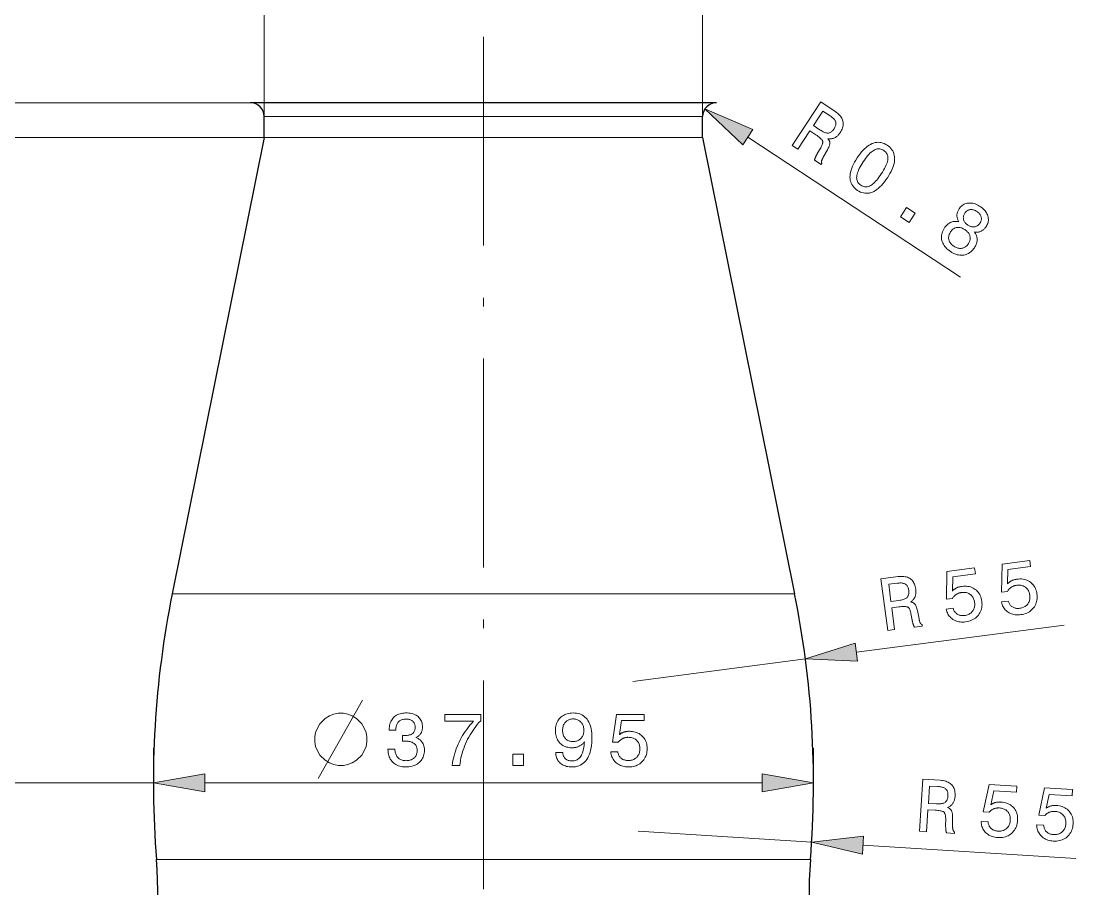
# Model space of a CAD drawing. Extents: x 0 to 297, y 0 to 420.
# Drawn here: x 82.1 to 142.7, y 329.7 to 379.6 of the extents above; entities that cross this region are included whole.
import ezdxf

# ---------------------------------------------------------------- set-up
doc = ezdxf.new("R2010")
doc.units = 0
doc.linetypes.add('DASHDOT', pattern=[18.5, 12, -3, 0.5, -3])

msp = doc.modelspace()

# ---------------------------------------------------------------- linework, layer by layer
at = {"color": 7, "lineweight": 13, "ltscale": 0.454398}
for p, q in [((96.057, 374.108), (96.057, 392.284)), ((121.257, 374.108), (121.257, 392.284))]:
    msp.add_line(p, q, dxfattribs=at)
at = {"color": 7, "linetype": 'DASHDOT', "lineweight": 13}
msp.add_line((108.657, 378.695), (108.657, 150.381), dxfattribs=at)
at = {"color": 7, "lineweight": 13}
for p, q in [((95.257, 374.908), (29.063, 374.908)), ((95.257, 374.908), (39.595, 374.908)), ((95.257, 374.908), (49.853, 374.908)), ((119.714, 374.108), (96.057, 374.108)), ((96.057, 372.908), (49.853, 372.908)), ((119.714, 372.908), (96.057, 372.908)), ((124.356, 346.682), (90.767, 346.682)), ((89.682, 335.808), (39.595, 335.808)), ((92.636, 335.81), (124.677, 335.81)), ((125.154, 331.4), (89.859, 331.4))]:
    msp.add_line(p, q, dxfattribs=at)
at = {"color": 7, "lineweight": 30}
for p, q in [((122.057, 374.908), (95.257, 374.908)), ((96.057, 372.908), (90.767, 346.682)), ((121.257, 372.908), (126.546, 346.682))]:
    msp.add_line(p, q, dxfattribs=at)
at = {"color": 7, "lineweight": 30, "ltscale": 0.03}
for p, q in [((96.057, 372.908), (96.057, 374.108)), ((121.257, 372.908), (121.257, 374.108))]:
    msp.add_line(p, q, dxfattribs=at)
at = {"color": 7, "lineweight": 13, "ltscale": 0.038561}
for p, q in [((121.257, 374.108), (119.714, 374.108)), ((121.257, 372.908), (119.714, 372.908))]:
    msp.add_line(p, q, dxfattribs=at)
at = {"color": 7, "lineweight": 13, "ltscale": 0.366083}
msp.add_line((123.856, 372.923), (136.087, 364.871), dxfattribs=at)
at = {"color": 7, "lineweight": 13, "ltscale": 0.054749}
msp.add_line((126.546, 346.682), (124.356, 346.682), dxfattribs=at)
at = {"color": 7, "lineweight": 13, "ltscale": 0.301139}
msp.add_line((130.097, 343.321), (142.041, 344.883), dxfattribs=at)
at = {"color": 7, "lineweight": 13, "ltscale": 0.25}
for p, q in [((117.252, 341.642), (127.168, 342.938)), ((117.546, 333.029), (127.527, 332.411))]:
    msp.add_line(p, q, dxfattribs=at)
at = {"color": 7, "lineweight": 13, "ltscale": 0.050047}
for p, q in [((89.682, 335.808), (89.682, 337.81)), ((127.632, 335.808), (127.632, 337.81))]:
    msp.add_line(p, q, dxfattribs=at)
at = {"color": 7, "lineweight": 13, "ltscale": 0.306614}
msp.add_line((130.476, 332.228), (142.717, 331.471), dxfattribs=at)
at = {"color": 7, "lineweight": 13, "ltscale": 0.05753}
msp.add_line((127.455, 331.4), (125.154, 331.4), dxfattribs=at)
at = {"color": 7, "lineweight": 13}
for points in [[(126.397, 372.448), (128.044, 374.951), (128.88, 374.4), (128.951, 374.351), (129.016, 374.3), (129.076, 374.248), (129.129, 374.195), (129.176, 374.14), (129.217, 374.084), (129.253, 374.027), (129.282, 373.968), (129.306, 373.908), (129.324, 373.847), (129.335, 373.784), (129.341, 373.721), (129.341, 373.657), (129.334, 373.593), (129.322, 373.527), (129.303, 373.461), (129.278, 373.394), (129.248, 373.326), (129.211, 373.258), (129.168, 373.188), (129.14, 373.148), (129.112, 373.111), (129.083, 373.075), (129.053, 373.042), (129.022, 373.012), (128.99, 372.984), (128.958, 372.958), (128.924, 372.934), (128.89, 372.913), (128.855, 372.895), (128.819, 372.878), (128.782, 372.864), (128.745, 372.853), (128.707, 372.844), (128.668, 372.837), (128.629, 372.833), (128.589, 372.831), (128.548, 372.831), (128.506, 372.834), (128.464, 372.839), (128.484, 372.813), (128.503, 372.786), (128.519, 372.76), (128.534, 372.733), (128.546, 372.707), (128.555, 372.68), (128.563, 372.654), (128.568, 372.627), (128.571, 372.601), (128.572, 372.575), (128.571, 372.547), (128.566, 372.518), (128.559, 372.486), (128.55, 372.451), (128.537, 372.415), (128.522, 372.376), (128.504, 372.336), (128.483, 372.293), (128.46, 372.247), (128.434, 372.2), (128.193, 371.776), (128.178, 371.749), (128.164, 371.723), (128.151, 371.698), (128.14, 371.675), (128.13, 371.653), (128.121, 371.632), (128.114, 371.612), (128.107, 371.594), (128.102, 371.576), (128.099, 371.56), (128.096, 371.545), (128.094, 371.529), (128.093, 371.514), (128.093, 371.5), (128.095, 371.485), (128.097, 371.471), (128.1, 371.457), (128.104, 371.443), (128.109, 371.429), (128.115, 371.416), (128.069, 371.347), (127.691, 371.596), (127.692, 371.608), (127.693, 371.62), (127.695, 371.633), (127.698, 371.647), (127.702, 371.662), (127.706, 371.677), (127.711, 371.693), (127.717, 371.709), (127.723, 371.727), (127.73, 371.745), (127.738, 371.763), (127.747, 371.783), (127.757, 371.804), (127.767, 371.826), (127.779, 371.849), (127.791, 371.873), (127.804, 371.898), (127.818, 371.924), (127.833, 371.951), (127.849, 371.979), (128.045, 372.315), (128.073, 372.364), (128.096, 372.411), (128.117, 372.456), (128.133, 372.498), (128.146, 372.538), (128.155, 372.575), (128.16, 372.61), (128.162, 372.642), (128.16, 372.672), (128.155, 372.699), (128.144, 372.727), (128.127, 372.756), (128.104, 372.787), (128.075, 372.82), (128.04, 372.855), (127.998, 372.892), (127.95, 372.93), (127.896, 372.971), (127.836, 373.014), (127.77, 373.059), (127.427, 373.285), (126.731, 372.228)], [(124.143, 373.359), (121.389, 374.548), (123.57, 372.488)], [(128.585, 374.155), (128.177, 374.424), (127.628, 373.591), (128.014, 373.337), (128.072, 373.301), (128.127, 373.268), (128.18, 373.24), (128.231, 373.217), (128.28, 373.197), (128.326, 373.182), (128.37, 373.171), (128.412, 373.164), (128.451, 373.162), (128.488, 373.164), (128.524, 373.17), (128.559, 373.18), (128.593, 373.195), (128.627, 373.213), (128.66, 373.236), (128.693, 373.262), (128.725, 373.293), (128.756, 373.328), (128.786, 373.367), (128.816, 373.41), (128.844, 373.453), (128.867, 373.496), (128.886, 373.538), (128.902, 373.579), (128.913, 373.619), (128.921, 373.658), (128.924, 373.695), (128.924, 373.732), (128.92, 373.768), (128.911, 373.803), (128.899, 373.837), (128.882, 373.872), (128.86, 373.906), (128.834, 373.941), (128.804, 373.977), (128.769, 374.012), (128.73, 374.047), (128.686, 374.083), (128.638, 374.119)], [(130.142, 371.734), (130.226, 371.857), (130.311, 371.97), (130.395, 372.075), (130.481, 372.171), (130.566, 372.257), (130.652, 372.335), (130.739, 372.404), (130.826, 372.463), (130.913, 372.514), (131.001, 372.556), (131.089, 372.588), (131.177, 372.611), (131.264, 372.625), (131.351, 372.63), (131.438, 372.625), (131.524, 372.611), (131.61, 372.588), (131.696, 372.555), (131.781, 372.513), (131.866, 372.462), (131.947, 372.404), (132.02, 372.342), (132.084, 372.276), (132.14, 372.206), (132.188, 372.132), (132.226, 372.055), (132.257, 371.974), (132.278, 371.889), (132.292, 371.8), (132.296, 371.707), (132.293, 371.61), (132.28, 371.511), (132.26, 371.408), (132.23, 371.301), (132.193, 371.191), (132.146, 371.078), (132.092, 370.962), (132.029, 370.842), (131.957, 370.719), (131.877, 370.592), (131.792, 370.469), (131.708, 370.355), (131.623, 370.25), (131.538, 370.154), (131.452, 370.067), (131.367, 369.989), (131.281, 369.921), (131.194, 369.861), (131.108, 369.811), (131.021, 369.77), (130.934, 369.738), (130.847, 369.715), (130.761, 369.702), (130.674, 369.698), (130.588, 369.703), (130.502, 369.717), (130.416, 369.741), (130.33, 369.774), (130.244, 369.817), (130.158, 369.868), (130.078, 369.926), (130.005, 369.988), (129.941, 370.054), (129.886, 370.123), (129.839, 370.197), (129.8, 370.274), (129.77, 370.355), (129.748, 370.441), (129.734, 370.53), (129.729, 370.623), (129.732, 370.72), (129.744, 370.82), (129.764, 370.923), (129.793, 371.029), (129.83, 371.138), (129.875, 371.251), (129.929, 371.367), (129.992, 371.486), (130.063, 371.609)], [(130.487, 371.507), (130.422, 371.405), (130.363, 371.308), (130.311, 371.214), (130.264, 371.124), (130.224, 371.038), (130.19, 370.955), (130.162, 370.877), (130.14, 370.803), (130.125, 370.732), (130.115, 370.665), (130.112, 370.602), (130.115, 370.542), (130.123, 370.484), (130.138, 370.43), (130.159, 370.378), (130.186, 370.329), (130.219, 370.284), (130.257, 370.241), (130.302, 370.201), (130.353, 370.164), (130.407, 370.132), (130.462, 370.106), (130.517, 370.087), (130.572, 370.075), (130.627, 370.069), (130.682, 370.07), (130.737, 370.078), (130.793, 370.093), (130.849, 370.114), (130.905, 370.142), (130.962, 370.176), (131.02, 370.219), (131.079, 370.268), (131.14, 370.325), (131.201, 370.389), (131.265, 370.461), (131.329, 370.54), (131.395, 370.626), (131.462, 370.72), (131.53, 370.821), (131.596, 370.923), (131.656, 371.022), (131.709, 371.117), (131.756, 371.207), (131.797, 371.294), (131.832, 371.376), (131.86, 371.455), (131.882, 371.529), (131.898, 371.599), (131.908, 371.665), (131.911, 371.727), (131.909, 371.787), (131.9, 371.844), (131.885, 371.898), (131.864, 371.949), (131.837, 371.997), (131.804, 372.043), (131.765, 372.086), (131.72, 372.126), (131.669, 372.163), (131.615, 372.195), (131.561, 372.22), (131.506, 372.239), (131.451, 372.251), (131.396, 372.257), (131.34, 372.255), (131.284, 372.247), (131.228, 372.233), (131.171, 372.211), (131.114, 372.183), (131.057, 372.148), (130.998, 372.106), (130.938, 372.056), (130.877, 372), (130.815, 371.936), (130.752, 371.864), (130.688, 371.786), (130.622, 371.7), (130.555, 371.607)], [(132.629, 368.345), (132.982, 368.882), (133.481, 368.554), (133.127, 368.017)], [(135.989, 368.067), (135.967, 368.103), (135.948, 368.14), (135.93, 368.177), (135.916, 368.214), (135.903, 368.251), (135.893, 368.288), (135.885, 368.325), (135.88, 368.362), (135.877, 368.399), (135.876, 368.436), (135.878, 368.473), (135.883, 368.51), (135.889, 368.547), (135.898, 368.585), (135.91, 368.622), (135.924, 368.66), (135.941, 368.697), (135.96, 368.735), (135.981, 368.773), (136.005, 368.811), (136.044, 368.866), (136.086, 368.916), (136.131, 368.961), (136.179, 369.001), (136.23, 369.036), (136.284, 369.066), (136.34, 369.091), (136.4, 369.111), (136.462, 369.126), (136.528, 369.136), (136.595, 369.14), (136.662, 369.14), (136.729, 369.134), (136.797, 369.123), (136.865, 369.107), (136.933, 369.085), (137.001, 369.058), (137.07, 369.026), (137.139, 368.988), (137.208, 368.945), (137.276, 368.898), (137.338, 368.849), (137.395, 368.799), (137.447, 368.747), (137.494, 368.693), (137.536, 368.637), (137.573, 368.579), (137.604, 368.519), (137.631, 368.458), (137.653, 368.395), (137.669, 368.331), (137.68, 368.268), (137.685, 368.206), (137.684, 368.144), (137.677, 368.083), (137.665, 368.022), (137.647, 367.963), (137.624, 367.903), (137.594, 367.845), (137.56, 367.787), (137.534, 367.75), (137.507, 367.715), (137.48, 367.682), (137.452, 367.652), (137.423, 367.624), (137.393, 367.598), (137.363, 367.575), (137.331, 367.554), (137.299, 367.535), (137.266, 367.518), (137.233, 367.504), (137.198, 367.492), (137.162, 367.482), (137.125, 367.475), (137.087, 367.47), (137.049, 367.467), (137.009, 367.466), (136.968, 367.468), (136.926, 367.471), (136.884, 367.478), (136.913, 367.435), (136.939, 367.392), (136.963, 367.348), (136.983, 367.305), (137, 367.26), (137.014, 367.216), (137.024, 367.171), (137.032, 367.126), (137.037, 367.081), (137.038, 367.035), (137.036, 366.989), (137.032, 366.943), (137.024, 366.897), (137.013, 366.851), (136.999, 366.805), (136.982, 366.759), (136.962, 366.713), (136.939, 366.666), (136.913, 366.62), (136.884, 366.574), (136.835, 366.504), (136.784, 366.441), (136.729, 366.384), (136.672, 366.333), (136.612, 366.288), (136.55, 366.248), (136.484, 366.215), (136.416, 366.188), (136.345, 366.167), (136.272, 366.151), (136.197, 366.142), (136.121, 366.14), (136.045, 366.144), (135.969, 366.154), (135.892, 366.171), (135.814, 366.194), (135.737, 366.224), (135.658, 366.26), (135.58, 366.302), (135.501, 366.351), (135.425, 366.404), (135.355, 366.46), (135.291, 366.517), (135.233, 366.577), (135.181, 366.639), (135.135, 366.703), (135.096, 366.769), (135.062, 366.837), (135.035, 366.907), (135.014, 366.98), (134.999, 367.053), (134.99, 367.127), (134.989, 367.2), (134.993, 367.273), (135.005, 367.346), (135.023, 367.419), (135.047, 367.491), (135.078, 367.564), (135.116, 367.636), (135.16, 367.709), (135.191, 367.754), (135.224, 367.796), (135.257, 367.835), (135.292, 367.872), (135.328, 367.906), (135.365, 367.937), (135.403, 367.965), (135.442, 367.99), (135.482, 368.013), (135.524, 368.032), (135.566, 368.049), (135.609, 368.063), (135.654, 368.074), (135.699, 368.082), (135.745, 368.086), (135.792, 368.088), (135.84, 368.087), (135.889, 368.083), (135.939, 368.076)], [(136.33, 368.557), (136.308, 368.521), (136.289, 368.485), (136.273, 368.448), (136.261, 368.412), (136.253, 368.375), (136.247, 368.338), (136.245, 368.301), (136.246, 368.264), (136.251, 368.227), (136.258, 368.19), (136.269, 368.153), (136.283, 368.117), (136.3, 368.082), (136.32, 368.049), (136.343, 368.017), (136.369, 367.986), (136.398, 367.956), (136.43, 367.927), (136.465, 367.899), (136.502, 367.872), (136.542, 367.848), (136.582, 367.827), (136.621, 367.808), (136.66, 367.794), (136.699, 367.782), (136.738, 367.774), (136.777, 367.768), (136.816, 367.766), (136.854, 367.768), (136.892, 367.772), (136.93, 367.78), (136.966, 367.791), (137, 367.804), (137.033, 367.821), (137.065, 367.84), (137.095, 367.863), (137.124, 367.888), (137.151, 367.917), (137.177, 367.948), (137.201, 367.983), (137.223, 368.019), (137.242, 368.055), (137.257, 368.091), (137.269, 368.127), (137.278, 368.162), (137.283, 368.198), (137.285, 368.234), (137.284, 368.27), (137.279, 368.306), (137.271, 368.342), (137.26, 368.377), (137.245, 368.412), (137.228, 368.446), (137.207, 368.478), (137.184, 368.51), (137.157, 368.541), (137.127, 368.571), (137.094, 368.6), (137.058, 368.629), (137.018, 368.656), (136.978, 368.681), (136.938, 368.703), (136.898, 368.722), (136.859, 368.737), (136.82, 368.749), (136.782, 368.758), (136.744, 368.764), (136.706, 368.767), (136.669, 368.767), (136.632, 368.763), (136.596, 368.756), (136.561, 368.746), (136.527, 368.733), (136.495, 368.717), (136.464, 368.698), (136.435, 368.676), (136.406, 368.651), (136.379, 368.622), (136.354, 368.591)], [(135.512, 367.487), (135.484, 367.441), (135.46, 367.396), (135.44, 367.35), (135.423, 367.305), (135.411, 367.26), (135.403, 367.214), (135.4, 367.169), (135.4, 367.124), (135.404, 367.079), (135.412, 367.034), (135.424, 366.99), (135.44, 366.947), (135.459, 366.906), (135.482, 366.866), (135.509, 366.827), (135.54, 366.79), (135.574, 366.754), (135.613, 366.719), (135.655, 366.686), (135.7, 366.654), (135.748, 366.624), (135.795, 366.599), (135.843, 366.577), (135.89, 366.56), (135.936, 366.546), (135.983, 366.537), (136.029, 366.531), (136.075, 366.529), (136.12, 366.532), (136.165, 366.538), (136.21, 366.548), (136.253, 366.562), (136.294, 366.58), (136.334, 366.602), (136.372, 366.627), (136.409, 366.656), (136.445, 366.689), (136.479, 366.725), (136.511, 366.765), (136.542, 366.809), (136.568, 366.852), (136.59, 366.894), (136.608, 366.937), (136.623, 366.98), (136.633, 367.022), (136.64, 367.065), (136.642, 367.108), (136.641, 367.151), (136.636, 367.194), (136.627, 367.237), (136.614, 367.279), (136.597, 367.32), (136.577, 367.36), (136.552, 367.399), (136.525, 367.437), (136.493, 367.474), (136.458, 367.51), (136.419, 367.544), (136.376, 367.578), (136.33, 367.61), (136.282, 367.64), (136.235, 367.665), (136.188, 367.687), (136.141, 367.706), (136.095, 367.72), (136.05, 367.73), (136.004, 367.737), (135.96, 367.74), (135.915, 367.739), (135.871, 367.734), (135.828, 367.725), (135.787, 367.713), (135.747, 367.698), (135.709, 367.678), (135.672, 367.655), (135.637, 367.629), (135.603, 367.599), (135.571, 367.565), (135.541, 367.528)], [(135.26, 345.794), (135.657, 345.846), (135.672, 345.801), (135.688, 345.759), (135.707, 345.72), (135.727, 345.683), (135.75, 345.648), (135.776, 345.615), (135.803, 345.585), (135.832, 345.557), (135.864, 345.531), (135.898, 345.508), (135.934, 345.488), (135.971, 345.47), (136.009, 345.455), (136.049, 345.443), (136.09, 345.434), (136.133, 345.427), (136.177, 345.424), (136.223, 345.423), (136.269, 345.425), (136.318, 345.43), (136.376, 345.44), (136.432, 345.453), (136.484, 345.469), (136.534, 345.488), (136.581, 345.511), (136.626, 345.537), (136.667, 345.567), (136.706, 345.599), (136.742, 345.636), (136.775, 345.675), (136.804, 345.717), (136.83, 345.761), (136.852, 345.807), (136.87, 345.854), (136.883, 345.903), (136.893, 345.955), (136.899, 346.008), (136.902, 346.062), (136.9, 346.119), (136.894, 346.177), (136.884, 346.237), (136.871, 346.293), (136.855, 346.346), (136.836, 346.396), (136.813, 346.444), (136.787, 346.488), (136.758, 346.53), (136.726, 346.569), (136.69, 346.604), (136.651, 346.637), (136.609, 346.666), (136.566, 346.692), (136.52, 346.713), (136.472, 346.731), (136.423, 346.744), (136.371, 346.754), (136.317, 346.76), (136.262, 346.762), (136.204, 346.759), (136.145, 346.754), (136.11, 346.748), (136.077, 346.742), (136.044, 346.734), (136.012, 346.725), (135.981, 346.715), (135.951, 346.703), (135.921, 346.69), (135.892, 346.676), (135.864, 346.66), (135.837, 346.643), (135.811, 346.625), (135.785, 346.606), (135.76, 346.585), (135.737, 346.563), (135.714, 346.54), (135.692, 346.516), (135.671, 346.49), (135.651, 346.463), (135.632, 346.435), (135.614, 346.406), (135.273, 346.361), (135.301, 347.968), (136.89, 348.176), (136.936, 347.824), (135.633, 347.654), (135.619, 346.838), (135.638, 346.859), (135.659, 346.88), (135.68, 346.899), (135.702, 346.918), (135.724, 346.936), (135.748, 346.953), (135.773, 346.97), (135.798, 346.985), (135.825, 347), (135.852, 347.014), (135.88, 347.027), (135.909, 347.039), (135.938, 347.051), (135.968, 347.061), (135.999, 347.071), (136.031, 347.079), (136.063, 347.087), (136.095, 347.094), (136.129, 347.1), (136.162, 347.105), (136.253, 347.114), (136.34, 347.117), (136.424, 347.114), (136.506, 347.105), (136.584, 347.091), (136.66, 347.07), (136.733, 347.044), (136.803, 347.011), (136.871, 346.973), (136.935, 346.929), (136.995, 346.88), (137.05, 346.827), (137.101, 346.769), (137.145, 346.708), (137.185, 346.642), (137.22, 346.573), (137.249, 346.499), (137.274, 346.421), (137.293, 346.339), (137.307, 346.253), (137.316, 346.161), (137.319, 346.071), (137.315, 345.984), (137.305, 345.9), (137.289, 345.819), (137.266, 345.741), (137.237, 345.665), (137.201, 345.593), (137.159, 345.523), (137.111, 345.455), (137.057, 345.392), (136.999, 345.334), (136.936, 345.282), (136.87, 345.235), (136.799, 345.193), (136.723, 345.156), (136.643, 345.125), (136.559, 345.1), (136.471, 345.079), (136.378, 345.064), (136.295, 345.056), (136.215, 345.052), (136.136, 345.054), (136.06, 345.061), (135.986, 345.073), (135.914, 345.09), (135.845, 345.113), (135.778, 345.14), (135.713, 345.172), (135.65, 345.21), (135.591, 345.252), (135.536, 345.298), (135.486, 345.347), (135.44, 345.4), (135.399, 345.457), (135.362, 345.517), (135.33, 345.581), (135.302, 345.648), (135.279, 345.719)], [(138.431, 346.208), (138.828, 346.26), (138.843, 346.216), (138.859, 346.174), (138.878, 346.134), (138.899, 346.097), (138.922, 346.062), (138.947, 346.03), (138.974, 346), (139.004, 345.972), (139.035, 345.946), (139.069, 345.923), (139.105, 345.902), (139.142, 345.885), (139.18, 345.87), (139.22, 345.858), (139.262, 345.848), (139.304, 345.842), (139.348, 345.839), (139.394, 345.838), (139.441, 345.84), (139.489, 345.845), (139.547, 345.854), (139.603, 345.867), (139.655, 345.883), (139.705, 345.903), (139.752, 345.926), (139.797, 345.952), (139.838, 345.981), (139.877, 346.014), (139.913, 346.05), (139.946, 346.09), (139.975, 346.132), (140.001, 346.176), (140.023, 346.221), (140.041, 346.269), (140.055, 346.318), (140.065, 346.369), (140.071, 346.422), (140.073, 346.477), (140.071, 346.534), (140.065, 346.592), (140.056, 346.651), (140.043, 346.707), (140.027, 346.761), (140.007, 346.811), (139.985, 346.859), (139.959, 346.903), (139.929, 346.945), (139.897, 346.983), (139.861, 347.019), (139.822, 347.052), (139.781, 347.081), (139.737, 347.106), (139.691, 347.128), (139.644, 347.145), (139.594, 347.159), (139.542, 347.169), (139.489, 347.174), (139.433, 347.176), (139.375, 347.174), (139.316, 347.168), (139.281, 347.163), (139.248, 347.156), (139.215, 347.149), (139.183, 347.14), (139.152, 347.129), (139.122, 347.118), (139.092, 347.105), (139.063, 347.09), (139.035, 347.075), (139.008, 347.058), (138.982, 347.04), (138.956, 347.02), (138.932, 347), (138.908, 346.978), (138.885, 346.955), (138.863, 346.93), (138.842, 346.905), (138.822, 346.878), (138.803, 346.85), (138.785, 346.82), (138.444, 346.776), (138.472, 348.382), (140.061, 348.59), (140.107, 348.239), (138.805, 348.069), (138.79, 347.253), (138.81, 347.274), (138.83, 347.294), (138.851, 347.314), (138.873, 347.333), (138.896, 347.351), (138.919, 347.368), (138.944, 347.384), (138.97, 347.4), (138.996, 347.415), (139.023, 347.429), (139.051, 347.442), (139.08, 347.454), (139.11, 347.465), (139.14, 347.476), (139.17, 347.485), (139.202, 347.494), (139.234, 347.502), (139.266, 347.508), (139.3, 347.514), (139.334, 347.519), (139.424, 347.528), (139.511, 347.531), (139.595, 347.529), (139.677, 347.52), (139.756, 347.505), (139.831, 347.485), (139.904, 347.458), (139.974, 347.426), (140.042, 347.388), (140.106, 347.344), (140.166, 347.295), (140.222, 347.241), (140.272, 347.184), (140.317, 347.123), (140.356, 347.057), (140.391, 346.987), (140.421, 346.914), (140.445, 346.836), (140.464, 346.754), (140.478, 346.667), (140.487, 346.575), (140.49, 346.486), (140.486, 346.399), (140.476, 346.315), (140.46, 346.234), (140.437, 346.156), (140.408, 346.08), (140.372, 346.007), (140.33, 345.937), (140.282, 345.87), (140.228, 345.807), (140.17, 345.749), (140.108, 345.696), (140.041, 345.649), (139.97, 345.607), (139.894, 345.571), (139.815, 345.54), (139.731, 345.514), (139.642, 345.494), (139.549, 345.479), (139.467, 345.47), (139.386, 345.467), (139.307, 345.469), (139.231, 345.476), (139.157, 345.488), (139.086, 345.505), (139.016, 345.527), (138.949, 345.555), (138.884, 345.587), (138.821, 345.625), (138.762, 345.667), (138.707, 345.712), (138.657, 345.762), (138.611, 345.815), (138.57, 345.871), (138.533, 345.931), (138.501, 345.995), (138.473, 346.063), (138.45, 346.134)], [(131.899, 344.566), (131.511, 347.536), (132.504, 347.666), (132.59, 347.675), (132.672, 347.679), (132.751, 347.678), (132.826, 347.673), (132.897, 347.662), (132.965, 347.647), (133.03, 347.627), (133.09, 347.602), (133.147, 347.572), (133.201, 347.537), (133.25, 347.497), (133.296, 347.453), (133.337, 347.405), (133.375, 347.352), (133.408, 347.294), (133.437, 347.231), (133.462, 347.165), (133.483, 347.093), (133.5, 347.017), (133.513, 346.937), (133.519, 346.888), (133.522, 346.841), (133.523, 346.796), (133.521, 346.751), (133.518, 346.708), (133.512, 346.666), (133.505, 346.625), (133.495, 346.585), (133.482, 346.547), (133.468, 346.51), (133.452, 346.474), (133.433, 346.44), (133.412, 346.407), (133.389, 346.375), (133.365, 346.344), (133.337, 346.315), (133.308, 346.288), (133.277, 346.261), (133.244, 346.236), (133.208, 346.212), (133.241, 346.206), (133.273, 346.198), (133.302, 346.189), (133.33, 346.178), (133.357, 346.166), (133.381, 346.152), (133.404, 346.137), (133.426, 346.12), (133.445, 346.102), (133.463, 346.083), (133.48, 346.061), (133.496, 346.036), (133.512, 346.007), (133.527, 345.975), (133.541, 345.939), (133.555, 345.9), (133.568, 345.858), (133.58, 345.812), (133.592, 345.762), (133.604, 345.709), (133.698, 345.23), (133.704, 345.2), (133.711, 345.172), (133.717, 345.145), (133.724, 345.12), (133.731, 345.096), (133.738, 345.075), (133.745, 345.055), (133.753, 345.037), (133.76, 345.02), (133.768, 345.005), (133.776, 344.992), (133.785, 344.979), (133.794, 344.967), (133.804, 344.956), (133.814, 344.946), (133.825, 344.937), (133.836, 344.928), (133.848, 344.92), (133.861, 344.913), (133.874, 344.907), (133.885, 344.825), (133.436, 344.766), (133.428, 344.776), (133.421, 344.786), (133.415, 344.797), (133.408, 344.81), (133.401, 344.823), (133.394, 344.837), (133.388, 344.853), (133.381, 344.869), (133.375, 344.886), (133.369, 344.904), (133.362, 344.924), (133.356, 344.945), (133.35, 344.967), (133.343, 344.99), (133.337, 345.015), (133.331, 345.041), (133.324, 345.069), (133.318, 345.098), (133.312, 345.128), (133.305, 345.16), (133.234, 345.542), (133.223, 345.597), (133.21, 345.648), (133.196, 345.695), (133.181, 345.738), (133.165, 345.777), (133.147, 345.811), (133.129, 345.841), (133.109, 345.866), (133.088, 345.887), (133.066, 345.904), (133.04, 345.918), (133.008, 345.929), (132.97, 345.938), (132.927, 345.943), (132.877, 345.947), (132.822, 345.948), (132.76, 345.946), (132.693, 345.941), (132.619, 345.935), (132.54, 345.925), (132.132, 345.872), (132.296, 344.617)], [(132.44, 347.288), (131.955, 347.224), (132.085, 346.235), (132.543, 346.295), (132.61, 346.305), (132.673, 346.317), (132.732, 346.331), (132.786, 346.346), (132.835, 346.363), (132.88, 346.382), (132.92, 346.402), (132.956, 346.424), (132.988, 346.448), (133.015, 346.474), (133.038, 346.502), (133.057, 346.533), (133.074, 346.566), (133.088, 346.602), (133.098, 346.641), (133.105, 346.682), (133.109, 346.726), (133.11, 346.773), (133.108, 346.822), (133.103, 346.875), (133.094, 346.926), (133.084, 346.973), (133.071, 347.018), (133.056, 347.059), (133.039, 347.096), (133.019, 347.13), (132.997, 347.161), (132.973, 347.189), (132.946, 347.213), (132.917, 347.234), (132.885, 347.252), (132.85, 347.267), (132.811, 347.279), (132.769, 347.289), (132.723, 347.296), (132.673, 347.3), (132.62, 347.301), (132.564, 347.299), (132.504, 347.295)], [(130.03, 343.838), (127.168, 342.938), (130.165, 342.805)], [(100.608, 339.81), (100.308, 339.81), (100.058, 339.76), (99.808, 339.66), (99.558, 339.51), (99.258, 339.21), (99.108, 338.96), (99.008, 338.71), (98.958, 338.46), (98.958, 338.16), (99.008, 337.91), (99.108, 337.66), (99.258, 337.41), (99.558, 337.11), (99.808, 336.96), (100.058, 336.86), (100.308, 336.81), (100.608, 336.81), (100.858, 336.86), (101.108, 336.96), (101.358, 337.11), (101.658, 337.41), (101.808, 337.66), (101.908, 337.91), (101.958, 338.16), (101.958, 338.46), (101.908, 338.71), (101.808, 338.96), (101.658, 339.21), (101.358, 339.51), (101.108, 339.66), (100.858, 339.76)], [(103.169, 337.75), (103.568, 337.75), (103.57, 337.688), (103.577, 337.63), (103.586, 337.573), (103.598, 337.52), (103.614, 337.47), (103.633, 337.422), (103.655, 337.377), (103.681, 337.335), (103.71, 337.296), (103.742, 337.26), (103.776, 337.227), (103.814, 337.198), (103.854, 337.171), (103.897, 337.149), (103.943, 337.13), (103.991, 337.114), (104.042, 337.102), (104.095, 337.093), (104.152, 337.088), (104.211, 337.086), (104.268, 337.088), (104.324, 337.093), (104.376, 337.1), (104.427, 337.112), (104.474, 337.126), (104.52, 337.143), (104.562, 337.164), (104.603, 337.187), (104.64, 337.214), (104.675, 337.244), (104.708, 337.277), (104.737, 337.312), (104.762, 337.35), (104.784, 337.39), (104.803, 337.432), (104.818, 337.477), (104.83, 337.524), (104.838, 337.573), (104.843, 337.625), (104.845, 337.679), (104.843, 337.728), (104.838, 337.775), (104.83, 337.819), (104.818, 337.862), (104.803, 337.902), (104.785, 337.94), (104.763, 337.976), (104.738, 338.009), (104.709, 338.041), (104.678, 338.07), (104.643, 338.096), (104.605, 338.12), (104.565, 338.141), (104.522, 338.159), (104.476, 338.175), (104.427, 338.187), (104.376, 338.197), (104.322, 338.204), (104.266, 338.208), (104.206, 338.21), (104.198, 338.21), (104.189, 338.21), (104.181, 338.21), (104.172, 338.21), (104.163, 338.209), (104.154, 338.209), (104.145, 338.209), (104.136, 338.209), (104.127, 338.208), (104.118, 338.208), (104.108, 338.207), (104.098, 338.207), (104.087, 338.206), (104.076, 338.206), (104.064, 338.205), (104.052, 338.204), (104.038, 338.204), (104.025, 338.203), (104.01, 338.202), (103.996, 338.201), (103.996, 338.541), (104.005, 338.54), (104.014, 338.54), (104.023, 338.54), (104.032, 338.539), (104.041, 338.539), (104.05, 338.539), (104.058, 338.538), (104.067, 338.538), (104.076, 338.538), (104.084, 338.538), (104.092, 338.538), (104.101, 338.537), (104.109, 338.537), (104.117, 338.537), (104.125, 338.537), (104.132, 338.537), (104.14, 338.537), (104.148, 338.537), (104.155, 338.537), (104.162, 338.537), (104.219, 338.538), (104.272, 338.541), (104.323, 338.547), (104.371, 338.555), (104.415, 338.565), (104.457, 338.578), (104.496, 338.593), (104.531, 338.61), (104.564, 338.63), (104.593, 338.652), (104.62, 338.676), (104.644, 338.702), (104.665, 338.731), (104.683, 338.763), (104.698, 338.797), (104.711, 338.833), (104.721, 338.872), (104.728, 338.913), (104.732, 338.957), (104.733, 339.003), (104.732, 339.047), (104.728, 339.089), (104.721, 339.13), (104.712, 339.168), (104.699, 339.204), (104.684, 339.238), (104.667, 339.27), (104.646, 339.299), (104.623, 339.327), (104.597, 339.353), (104.569, 339.376), (104.538, 339.397), (104.505, 339.415), (104.47, 339.431), (104.432, 339.444), (104.391, 339.455), (104.349, 339.464), (104.304, 339.47), (104.256, 339.474), (104.206, 339.475), (104.15, 339.473), (104.097, 339.468), (104.047, 339.46), (103.999, 339.449), (103.954, 339.434), (103.912, 339.416), (103.873, 339.395), (103.836, 339.371), (103.802, 339.343), (103.771, 339.312), (103.743, 339.279), (103.718, 339.241), (103.695, 339.201), (103.676, 339.158), (103.66, 339.112), (103.646, 339.063), (103.636, 339.011), (103.628, 338.956), (103.624, 338.897), (103.622, 338.836), (103.239, 338.836), (103.239, 338.866), (103.241, 338.952), (103.249, 339.035), (103.262, 339.114), (103.28, 339.189), (103.303, 339.261), (103.331, 339.33), (103.364, 339.395), (103.403, 339.456), (103.446, 339.514), (103.495, 339.568), (103.548, 339.617), (103.604, 339.662), (103.665, 339.701), (103.728, 339.735), (103.796, 339.764), (103.866, 339.787), (103.941, 339.805), (104.019, 339.819), (104.1, 339.826), (104.185, 339.829), (104.275, 339.827), (104.361, 339.82), (104.442, 339.81), (104.52, 339.795), (104.593, 339.776), (104.662, 339.752), (104.727, 339.725), (104.788, 339.693), (104.845, 339.657), (104.898, 339.616), (104.946, 339.572), (104.989, 339.524), (105.027, 339.473), (105.06, 339.419), (105.088, 339.361), (105.11, 339.3), (105.128, 339.235), (105.141, 339.167), (105.148, 339.096), (105.151, 339.022), (105.15, 338.979), (105.147, 338.937), (105.142, 338.897), (105.136, 338.858), (105.127, 338.82), (105.116, 338.784), (105.104, 338.749), (105.089, 338.715), (105.073, 338.682), (105.055, 338.651), (105.035, 338.62), (105.013, 338.592), (104.989, 338.565), (104.964, 338.539), (104.936, 338.515), (104.907, 338.492), (104.876, 338.471), (104.843, 338.452), (104.808, 338.433), (104.771, 338.417), (104.819, 338.398), (104.864, 338.377), (104.906, 338.354), (104.947, 338.33), (104.985, 338.303), (105.02, 338.275), (105.053, 338.244), (105.084, 338.211), (105.113, 338.177), (105.139, 338.14), (105.163, 338.102), (105.184, 338.062), (105.203, 338.02), (105.22, 337.976), (105.233, 337.931), (105.245, 337.884), (105.253, 337.835), (105.26, 337.785), (105.263, 337.733), (105.265, 337.679), (105.262, 337.594), (105.253, 337.513), (105.238, 337.435), (105.217, 337.36), (105.191, 337.289), (105.158, 337.221), (105.12, 337.157), (105.076, 337.096), (105.026, 337.039), (104.97, 336.985), (104.909, 336.935), (104.844, 336.891), (104.775, 336.852), (104.702, 336.818), (104.626, 336.789), (104.546, 336.765), (104.461, 336.747), (104.373, 336.734), (104.281, 336.726), (104.185, 336.724), (104.094, 336.726), (104.007, 336.734), (103.924, 336.748), (103.844, 336.767), (103.768, 336.792), (103.696, 336.822), (103.628, 336.857), (103.563, 336.898), (103.502, 336.944), (103.445, 336.996), (103.393, 337.052), (103.346, 337.112), (103.304, 337.175), (103.269, 337.242), (103.238, 337.313), (103.213, 337.387), (103.194, 337.465), (103.18, 337.547), (103.172, 337.632), (103.169, 337.721)], [(106.856, 336.81), (106.878, 336.954), (106.903, 337.095), (106.933, 337.235), (106.967, 337.372), (107.004, 337.508), (107.046, 337.642), (107.092, 337.773), (107.142, 337.903), (107.196, 338.031), (107.254, 338.156), (107.316, 338.28), (107.383, 338.403), (107.455, 338.525), (107.531, 338.646), (107.612, 338.766), (107.697, 338.884), (107.788, 339.002), (107.882, 339.118), (107.982, 339.234), (108.086, 339.348), (106.445, 339.348), (106.445, 339.743), (108.501, 339.743), (108.501, 339.384), (108.4, 339.272), (108.304, 339.158), (108.212, 339.043), (108.125, 338.925), (108.041, 338.807), (107.962, 338.686), (107.887, 338.564), (107.816, 338.44), (107.749, 338.314), (107.687, 338.187), (107.629, 338.058), (107.575, 337.927), (107.525, 337.794), (107.479, 337.659), (107.438, 337.522), (107.4, 337.383), (107.367, 337.243), (107.338, 337.101), (107.313, 336.956), (107.293, 336.81)], [(112.816, 337.552), (113.213, 337.552), (113.216, 337.508), (113.222, 337.466), (113.231, 337.426), (113.242, 337.388), (113.256, 337.351), (113.273, 337.317), (113.292, 337.285), (113.314, 337.255), (113.338, 337.226), (113.366, 337.2), (113.395, 337.176), (113.427, 337.155), (113.46, 337.136), (113.496, 337.119), (113.533, 337.105), (113.573, 337.094), (113.615, 337.085), (113.659, 337.079), (113.705, 337.075), (113.752, 337.074), (113.817, 337.076), (113.878, 337.084), (113.936, 337.098), (113.991, 337.117), (114.043, 337.141), (114.092, 337.17), (114.137, 337.205), (114.18, 337.246), (114.22, 337.291), (114.256, 337.342), (114.29, 337.399), (114.32, 337.461), (114.348, 337.529), (114.373, 337.602), (114.395, 337.682), (114.414, 337.766), (114.43, 337.857), (114.443, 337.953), (114.453, 338.054), (114.461, 338.161), (114.435, 338.129), (114.408, 338.099), (114.38, 338.07), (114.351, 338.043), (114.321, 338.017), (114.289, 337.993), (114.257, 337.97), (114.223, 337.95), (114.189, 337.93), (114.153, 337.913), (114.116, 337.897), (114.079, 337.882), (114.04, 337.87), (114.001, 337.859), (113.961, 337.849), (113.92, 337.842), (113.878, 337.836), (113.836, 337.832), (113.792, 337.829), (113.748, 337.828), (113.665, 337.831), (113.584, 337.839), (113.507, 337.853), (113.433, 337.872), (113.362, 337.897), (113.295, 337.927), (113.23, 337.962), (113.169, 338.003), (113.111, 338.049), (113.057, 338.101), (113.006, 338.158), (112.961, 338.217), (112.921, 338.281), (112.887, 338.348), (112.857, 338.418), (112.834, 338.492), (112.815, 338.569), (112.802, 338.649), (112.794, 338.734), (112.791, 338.821), (112.794, 338.909), (112.802, 338.994), (112.816, 339.075), (112.836, 339.153), (112.861, 339.228), (112.892, 339.299), (112.929, 339.367), (112.971, 339.431), (113.019, 339.492), (113.073, 339.55), (113.131, 339.603), (113.192, 339.65), (113.257, 339.692), (113.325, 339.728), (113.397, 339.759), (113.473, 339.784), (113.552, 339.804), (113.634, 339.818), (113.72, 339.826), (113.809, 339.829), (113.912, 339.825), (114.009, 339.814), (114.102, 339.796), (114.19, 339.771), (114.273, 339.738), (114.351, 339.698), (114.424, 339.65), (114.492, 339.596), (114.555, 339.534), (114.614, 339.464), (114.667, 339.388), (114.714, 339.305), (114.756, 339.216), (114.792, 339.121), (114.823, 339.019), (114.848, 338.91), (114.868, 338.796), (114.882, 338.674), (114.89, 338.547), (114.893, 338.412), (114.89, 338.254), (114.881, 338.103), (114.866, 337.959), (114.845, 337.823), (114.819, 337.694), (114.786, 337.573), (114.747, 337.459), (114.703, 337.352), (114.652, 337.254), (114.596, 337.162), (114.534, 337.079), (114.467, 337.004), (114.395, 336.938), (114.317, 336.881), (114.235, 336.833), (114.148, 336.794), (114.056, 336.763), (113.958, 336.741), (113.856, 336.728), (113.748, 336.724), (113.665, 336.726), (113.585, 336.733), (113.508, 336.744), (113.435, 336.76), (113.366, 336.78), (113.299, 336.805), (113.237, 336.834), (113.177, 336.868), (113.122, 336.906), (113.069, 336.949), (113.021, 336.996), (112.978, 337.045), (112.94, 337.098), (112.907, 337.154), (112.88, 337.213), (112.857, 337.275), (112.839, 337.339), (112.826, 337.407), (112.819, 337.478)], [(115.981, 337.592), (116.381, 337.592), (116.39, 337.546), (116.401, 337.503), (116.414, 337.461), (116.43, 337.421), (116.448, 337.384), (116.469, 337.348), (116.492, 337.315), (116.518, 337.283), (116.546, 337.254), (116.576, 337.226), (116.609, 337.201), (116.644, 337.179), (116.68, 337.159), (116.718, 337.142), (116.757, 337.128), (116.799, 337.116), (116.842, 337.107), (116.887, 337.1), (116.934, 337.096), (116.982, 337.095), (117.041, 337.096), (117.098, 337.102), (117.152, 337.111), (117.204, 337.124), (117.254, 337.141), (117.301, 337.161), (117.346, 337.185), (117.389, 337.212), (117.429, 337.243), (117.467, 337.278), (117.502, 337.316), (117.533, 337.356), (117.561, 337.399), (117.584, 337.443), (117.605, 337.49), (117.621, 337.54), (117.634, 337.592), (117.643, 337.646), (117.649, 337.702), (117.651, 337.761), (117.649, 337.821), (117.643, 337.878), (117.634, 337.933), (117.622, 337.986), (117.605, 338.035), (117.585, 338.083), (117.562, 338.128), (117.534, 338.17), (117.504, 338.21), (117.469, 338.248), (117.432, 338.282), (117.392, 338.313), (117.349, 338.34), (117.304, 338.364), (117.257, 338.384), (117.207, 338.4), (117.154, 338.413), (117.1, 338.422), (117.042, 338.427), (116.982, 338.429), (116.948, 338.428), (116.913, 338.426), (116.88, 338.423), (116.847, 338.418), (116.815, 338.412), (116.783, 338.404), (116.752, 338.395), (116.722, 338.385), (116.692, 338.373), (116.663, 338.36), (116.634, 338.345), (116.607, 338.329), (116.579, 338.312), (116.553, 338.293), (116.528, 338.273), (116.503, 338.252), (116.479, 338.229), (116.455, 338.205), (116.433, 338.18), (116.411, 338.153), (116.067, 338.153), (116.303, 339.743), (117.906, 339.743), (117.906, 339.388), (116.592, 339.388), (116.472, 338.581), (116.494, 338.599), (116.517, 338.617), (116.54, 338.634), (116.564, 338.65), (116.589, 338.664), (116.615, 338.678), (116.642, 338.692), (116.669, 338.704), (116.697, 338.715), (116.726, 338.725), (116.756, 338.735), (116.786, 338.743), (116.816, 338.751), (116.847, 338.757), (116.879, 338.763), (116.911, 338.767), (116.944, 338.77), (116.977, 338.773), (117.011, 338.774), (117.045, 338.775), (117.136, 338.772), (117.223, 338.764), (117.306, 338.75), (117.386, 338.731), (117.462, 338.706), (117.535, 338.676), (117.604, 338.641), (117.669, 338.599), (117.731, 338.553), (117.789, 338.501), (117.842, 338.444), (117.89, 338.384), (117.932, 338.321), (117.969, 338.254), (118, 338.184), (118.025, 338.11), (118.045, 338.033), (118.059, 337.953), (118.067, 337.869), (118.07, 337.782), (118.067, 337.689), (118.058, 337.6), (118.043, 337.515), (118.022, 337.433), (117.995, 337.354), (117.963, 337.28), (117.924, 337.209), (117.879, 337.141), (117.828, 337.077), (117.772, 337.017), (117.71, 336.961), (117.645, 336.911), (117.577, 336.867), (117.504, 336.829), (117.428, 336.797), (117.349, 336.77), (117.266, 336.75), (117.179, 336.735), (117.089, 336.727), (116.995, 336.724), (116.912, 336.726), (116.831, 336.733), (116.754, 336.745), (116.679, 336.762), (116.607, 336.783), (116.538, 336.81), (116.472, 336.841), (116.409, 336.877), (116.349, 336.917), (116.292, 336.963), (116.238, 337.012), (116.19, 337.065), (116.146, 337.12), (116.108, 337.178), (116.074, 337.24), (116.046, 337.304), (116.022, 337.372), (116.003, 337.442), (115.99, 337.516)], [(113.208, 338.826), (113.21, 338.768), (113.215, 338.714), (113.223, 338.661), (113.234, 338.611), (113.249, 338.564), (113.267, 338.518), (113.288, 338.476), (113.312, 338.435), (113.339, 338.397), (113.37, 338.361), (113.403, 338.328), (113.438, 338.298), (113.476, 338.272), (113.515, 338.249), (113.557, 338.23), (113.601, 338.215), (113.647, 338.202), (113.695, 338.194), (113.745, 338.188), (113.797, 338.187), (113.854, 338.188), (113.91, 338.194), (113.962, 338.202), (114.012, 338.214), (114.06, 338.23), (114.105, 338.249), (114.147, 338.271), (114.187, 338.297), (114.225, 338.326), (114.259, 338.359), (114.291, 338.394), (114.32, 338.432), (114.345, 338.473), (114.367, 338.516), (114.385, 338.562), (114.4, 338.611), (114.412, 338.662), (114.42, 338.715), (114.425, 338.771), (114.427, 338.83), (114.425, 338.889), (114.42, 338.945), (114.412, 339), (114.4, 339.051), (114.385, 339.1), (114.367, 339.147), (114.345, 339.191), (114.32, 339.233), (114.291, 339.272), (114.259, 339.309), (114.225, 339.343), (114.188, 339.373), (114.149, 339.4), (114.107, 339.423), (114.063, 339.443), (114.017, 339.459), (113.968, 339.471), (113.918, 339.48), (113.865, 339.486), (113.809, 339.487), (113.756, 339.486), (113.706, 339.48), (113.657, 339.471), (113.61, 339.458), (113.566, 339.442), (113.523, 339.422), (113.483, 339.398), (113.444, 339.371), (113.408, 339.34), (113.374, 339.305), (113.343, 339.267), (113.314, 339.228), (113.29, 339.185), (113.268, 339.141), (113.25, 339.094), (113.235, 339.045), (113.223, 338.993), (113.215, 338.94), (113.21, 338.884)], [(110.356, 336.81), (110.356, 337.453), (110.953, 337.453), (110.953, 336.81)], [(92.636, 336.331), (89.682, 335.81), (92.636, 335.289)], [(124.677, 335.289), (127.632, 335.81), (124.677, 336.331)], [(133.735, 333.029), (133.92, 336.019), (134.919, 335.957), (135.006, 335.949), (135.087, 335.938), (135.164, 335.922), (135.237, 335.902), (135.305, 335.878), (135.369, 335.85), (135.428, 335.818), (135.483, 335.782), (135.533, 335.742), (135.579, 335.697), (135.62, 335.649), (135.657, 335.597), (135.688, 335.542), (135.715, 335.482), (135.736, 335.419), (135.753, 335.352), (135.765, 335.282), (135.772, 335.208), (135.774, 335.13), (135.771, 335.049), (135.767, 335), (135.762, 334.953), (135.754, 334.908), (135.744, 334.865), (135.732, 334.823), (135.719, 334.783), (135.703, 334.744), (135.686, 334.707), (135.667, 334.672), (135.646, 334.638), (135.623, 334.606), (135.598, 334.576), (135.571, 334.547), (135.543, 334.521), (135.513, 334.495), (135.48, 334.472), (135.447, 334.45), (135.411, 334.43), (135.373, 334.412), (135.334, 334.396), (135.365, 334.383), (135.395, 334.369), (135.422, 334.354), (135.447, 334.338), (135.471, 334.321), (135.492, 334.303), (135.512, 334.284), (135.53, 334.264), (135.546, 334.242), (135.56, 334.22), (135.572, 334.195), (135.583, 334.168), (135.593, 334.136), (135.601, 334.102), (135.609, 334.064), (135.615, 334.023), (135.619, 333.979), (135.623, 333.931), (135.625, 333.88), (135.626, 333.826), (135.628, 333.338), (135.628, 333.307), (135.629, 333.278), (135.63, 333.251), (135.632, 333.225), (135.634, 333.201), (135.637, 333.178), (135.64, 333.157), (135.644, 333.138), (135.649, 333.12), (135.653, 333.104), (135.659, 333.09), (135.665, 333.075), (135.671, 333.062), (135.679, 333.049), (135.687, 333.037), (135.696, 333.026), (135.706, 333.015), (135.716, 333.005), (135.727, 332.996), (135.739, 332.987), (135.734, 332.905), (135.281, 332.933), (135.276, 332.943), (135.271, 332.955), (135.267, 332.967), (135.262, 332.981), (135.258, 332.995), (135.255, 333.01), (135.251, 333.027), (135.248, 333.044), (135.245, 333.062), (135.242, 333.081), (135.24, 333.101), (135.237, 333.123), (135.235, 333.146), (135.234, 333.17), (135.232, 333.196), (135.231, 333.223), (135.23, 333.251), (135.229, 333.281), (135.229, 333.312), (135.229, 333.344), (135.232, 333.732), (135.231, 333.789), (135.228, 333.842), (135.224, 333.891), (135.217, 333.935), (135.208, 333.976), (135.198, 334.013), (135.185, 334.046), (135.17, 334.075), (135.154, 334.1), (135.135, 334.121), (135.113, 334.139), (135.084, 334.156), (135.048, 334.171), (135.006, 334.185), (134.958, 334.198), (134.904, 334.209), (134.843, 334.219), (134.776, 334.228), (134.703, 334.235), (134.623, 334.241), (134.213, 334.266), (134.135, 333.004)], [(134.785, 335.598), (134.297, 335.628), (134.235, 334.633), (134.696, 334.604), (134.765, 334.601), (134.829, 334.6), (134.889, 334.603), (134.945, 334.607), (134.996, 334.615), (135.044, 334.624), (135.088, 334.637), (135.127, 334.652), (135.162, 334.669), (135.194, 334.689), (135.222, 334.712), (135.247, 334.739), (135.27, 334.768), (135.29, 334.801), (135.307, 334.837), (135.322, 334.876), (135.335, 334.919), (135.345, 334.965), (135.352, 335.014), (135.356, 335.066), (135.358, 335.118), (135.357, 335.166), (135.353, 335.212), (135.346, 335.255), (135.336, 335.296), (135.324, 335.333), (135.308, 335.368), (135.289, 335.399), (135.268, 335.428), (135.243, 335.454), (135.215, 335.478), (135.183, 335.499), (135.147, 335.519), (135.108, 335.536), (135.064, 335.552), (135.016, 335.565), (134.964, 335.576), (134.909, 335.585), (134.849, 335.593)], [(137.268, 333.594), (137.668, 333.569), (137.674, 333.523), (137.682, 333.478), (137.693, 333.436), (137.706, 333.395), (137.722, 333.357), (137.74, 333.32), (137.761, 333.285), (137.785, 333.252), (137.811, 333.221), (137.84, 333.192), (137.871, 333.165), (137.904, 333.14), (137.939, 333.118), (137.976, 333.099), (138.015, 333.082), (138.056, 333.068), (138.098, 333.056), (138.143, 333.046), (138.189, 333.039), (138.237, 333.035), (138.296, 333.033), (138.353, 333.035), (138.408, 333.041), (138.461, 333.051), (138.511, 333.064), (138.56, 333.081), (138.606, 333.102), (138.65, 333.127), (138.693, 333.156), (138.732, 333.188), (138.77, 333.224), (138.803, 333.262), (138.833, 333.303), (138.86, 333.346), (138.883, 333.392), (138.902, 333.44), (138.918, 333.491), (138.931, 333.544), (138.94, 333.6), (138.945, 333.659), (138.947, 333.719), (138.945, 333.776), (138.94, 333.832), (138.93, 333.885), (138.917, 333.936), (138.9, 333.984), (138.879, 334.031), (138.855, 334.075), (138.827, 334.117), (138.794, 334.156), (138.759, 334.193), (138.721, 334.226), (138.68, 334.256), (138.637, 334.282), (138.591, 334.305), (138.542, 334.324), (138.491, 334.34), (138.436, 334.353), (138.379, 334.362), (138.32, 334.367), (138.285, 334.369), (138.251, 334.369), (138.217, 334.367), (138.184, 334.364), (138.152, 334.36), (138.119, 334.354), (138.088, 334.347), (138.057, 334.339), (138.026, 334.329), (137.997, 334.317), (137.967, 334.305), (137.938, 334.29), (137.91, 334.275), (137.883, 334.258), (137.856, 334.24), (137.83, 334.22), (137.805, 334.199), (137.78, 334.176), (137.756, 334.152), (137.732, 334.127), (137.389, 334.148), (137.723, 335.72), (139.322, 335.621), (139.301, 335.268), (137.99, 335.349), (137.82, 334.55), (137.843, 334.567), (137.867, 334.583), (137.891, 334.599), (137.916, 334.613), (137.942, 334.626), (137.969, 334.639), (137.996, 334.65), (138.024, 334.661), (138.053, 334.67), (138.082, 334.679), (138.112, 334.686), (138.143, 334.693), (138.174, 334.698), (138.205, 334.703), (138.237, 334.706), (138.27, 334.709), (138.303, 334.71), (138.336, 334.711), (138.37, 334.71), (138.404, 334.708), (138.494, 334.7), (138.581, 334.686), (138.663, 334.668), (138.741, 334.644), (138.816, 334.614), (138.886, 334.58), (138.953, 334.54), (139.015, 334.495), (139.074, 334.444), (139.129, 334.389), (139.179, 334.329), (139.223, 334.266), (139.261, 334.201), (139.293, 334.132), (139.32, 334.06), (139.341, 333.985), (139.356, 333.907), (139.365, 333.825), (139.368, 333.741), (139.365, 333.654), (139.357, 333.562), (139.342, 333.473), (139.322, 333.389), (139.296, 333.308), (139.265, 333.232), (139.227, 333.159), (139.184, 333.091), (139.135, 333.026), (139.081, 332.965), (139.02, 332.909), (138.956, 332.857), (138.888, 332.811), (138.816, 332.771), (138.742, 332.738), (138.664, 332.71), (138.583, 332.689), (138.499, 332.674), (138.411, 332.664), (138.321, 332.661), (138.227, 332.664), (138.144, 332.672), (138.064, 332.684), (137.987, 332.7), (137.914, 332.722), (137.844, 332.748), (137.777, 332.778), (137.713, 332.813), (137.652, 332.853), (137.594, 332.897), (137.54, 332.946), (137.49, 332.999), (137.445, 333.054), (137.405, 333.112), (137.37, 333.173), (137.34, 333.236), (137.315, 333.302), (137.296, 333.371), (137.282, 333.443), (137.272, 333.517)], [(140.461, 333.396), (140.86, 333.371), (140.866, 333.325), (140.874, 333.281), (140.885, 333.238), (140.898, 333.198), (140.914, 333.159), (140.932, 333.122), (140.954, 333.088), (140.977, 333.055), (141.003, 333.023), (141.032, 332.994), (141.063, 332.967), (141.096, 332.943), (141.131, 332.921), (141.168, 332.901), (141.207, 332.884), (141.248, 332.87), (141.29, 332.858), (141.335, 332.849), (141.381, 332.842), (141.429, 332.838), (141.488, 332.836), (141.545, 332.838), (141.6, 332.844), (141.653, 332.853), (141.704, 332.867), (141.752, 332.884), (141.798, 332.905), (141.843, 332.93), (141.885, 332.958), (141.925, 332.991), (141.962, 333.026), (141.995, 333.065), (142.025, 333.105), (142.052, 333.148), (142.075, 333.194), (142.095, 333.243), (142.111, 333.293), (142.123, 333.347), (142.132, 333.403), (142.137, 333.461), (142.139, 333.521), (142.137, 333.579), (142.132, 333.634), (142.122, 333.687), (142.109, 333.738), (142.092, 333.787), (142.071, 333.833), (142.047, 333.877), (142.019, 333.919), (141.987, 333.959), (141.951, 333.995), (141.913, 334.029), (141.873, 334.058), (141.829, 334.085), (141.783, 334.107), (141.734, 334.127), (141.683, 334.143), (141.628, 334.155), (141.571, 334.164), (141.512, 334.17), (141.477, 334.171), (141.443, 334.171), (141.409, 334.17), (141.376, 334.167), (141.344, 334.163), (141.312, 334.157), (141.28, 334.15), (141.249, 334.141), (141.219, 334.131), (141.189, 334.12), (141.159, 334.107), (141.131, 334.093), (141.102, 334.077), (141.075, 334.06), (141.048, 334.042), (141.022, 334.022), (140.997, 334.001), (140.972, 333.979), (140.948, 333.955), (140.924, 333.929), (140.581, 333.95), (140.915, 335.522), (142.514, 335.423), (142.493, 335.07), (141.182, 335.151), (141.012, 334.353), (141.035, 334.37), (141.059, 334.386), (141.083, 334.401), (141.108, 334.415), (141.134, 334.429), (141.161, 334.441), (141.188, 334.453), (141.216, 334.463), (141.245, 334.473), (141.274, 334.481), (141.304, 334.489), (141.335, 334.495), (141.366, 334.501), (141.397, 334.505), (141.429, 334.509), (141.462, 334.511), (141.495, 334.513), (141.528, 334.513), (141.562, 334.512), (141.596, 334.511), (141.686, 334.502), (141.773, 334.489), (141.855, 334.47), (141.933, 334.446), (142.008, 334.417), (142.078, 334.382), (142.145, 334.342), (142.208, 334.297), (142.266, 334.247), (142.321, 334.191), (142.371, 334.132), (142.415, 334.069), (142.453, 334.003), (142.486, 333.934), (142.512, 333.862), (142.533, 333.787), (142.548, 333.709), (142.557, 333.628), (142.56, 333.544), (142.557, 333.456), (142.549, 333.364), (142.534, 333.276), (142.514, 333.191), (142.488, 333.111), (142.457, 333.034), (142.419, 332.962), (142.376, 332.893), (142.327, 332.829), (142.273, 332.768), (142.212, 332.711), (142.148, 332.659), (142.08, 332.614), (142.008, 332.574), (141.934, 332.54), (141.856, 332.513), (141.775, 332.491), (141.691, 332.476), (141.604, 332.467), (141.513, 332.464), (141.419, 332.467), (141.336, 332.474), (141.256, 332.486), (141.18, 332.503), (141.106, 332.524), (141.036, 332.55), (140.969, 332.581), (140.905, 332.616), (140.844, 332.656), (140.786, 332.7), (140.732, 332.749), (140.682, 332.801), (140.637, 332.857), (140.597, 332.915), (140.562, 332.975), (140.532, 333.039), (140.508, 333.105), (140.488, 333.174), (140.474, 333.245), (140.465, 333.319)], [(130.508, 332.748), (127.527, 332.411), (130.443, 331.708)]]:
    msp.add_lwpolyline(points, close=True, dxfattribs=at)
msp.add_lwpolyline([(99.158, 336.06), (100.858, 339.06), (101.708, 340.56)], dxfattribs=at)
at = {"color": 7, "lineweight": 30}
for centre, radius, start, end in [((95.257, 374.108), 0.8, 359.99999, 90), ((122.057, 374.108), 0.8, 90, 180.00001), ((144.682, 335.808), 55, 168.59737, 184.59662), ((72.632, 335.808), 55, 355.40338, 11.40262), ((67.93, 329.637), 22, 315.87945, 4.5966), ((149.384, 329.637), 22, 175.4034, 224.12054)]:
    msp.add_arc(centre, radius, start, end, dxfattribs=at)
at = {"color": 7, "lineweight": 13}
for points in [[(124.143, 373.359), (121.389, 374.548), (124.143, 373.359), (123.57, 372.488)], [(130.03, 343.838), (127.168, 342.938), (130.03, 343.838), (130.165, 342.805)], [(92.636, 336.331), (89.682, 335.81), (92.636, 336.331), (92.636, 335.289)], [(124.677, 335.289), (127.632, 335.81), (124.677, 335.289), (124.677, 336.331)], [(130.508, 332.748), (127.527, 332.411), (130.508, 332.748), (130.443, 331.708)]]:
    msp.add_solid(points, dxfattribs=at)

doc.saveas('drawing.dxf')
